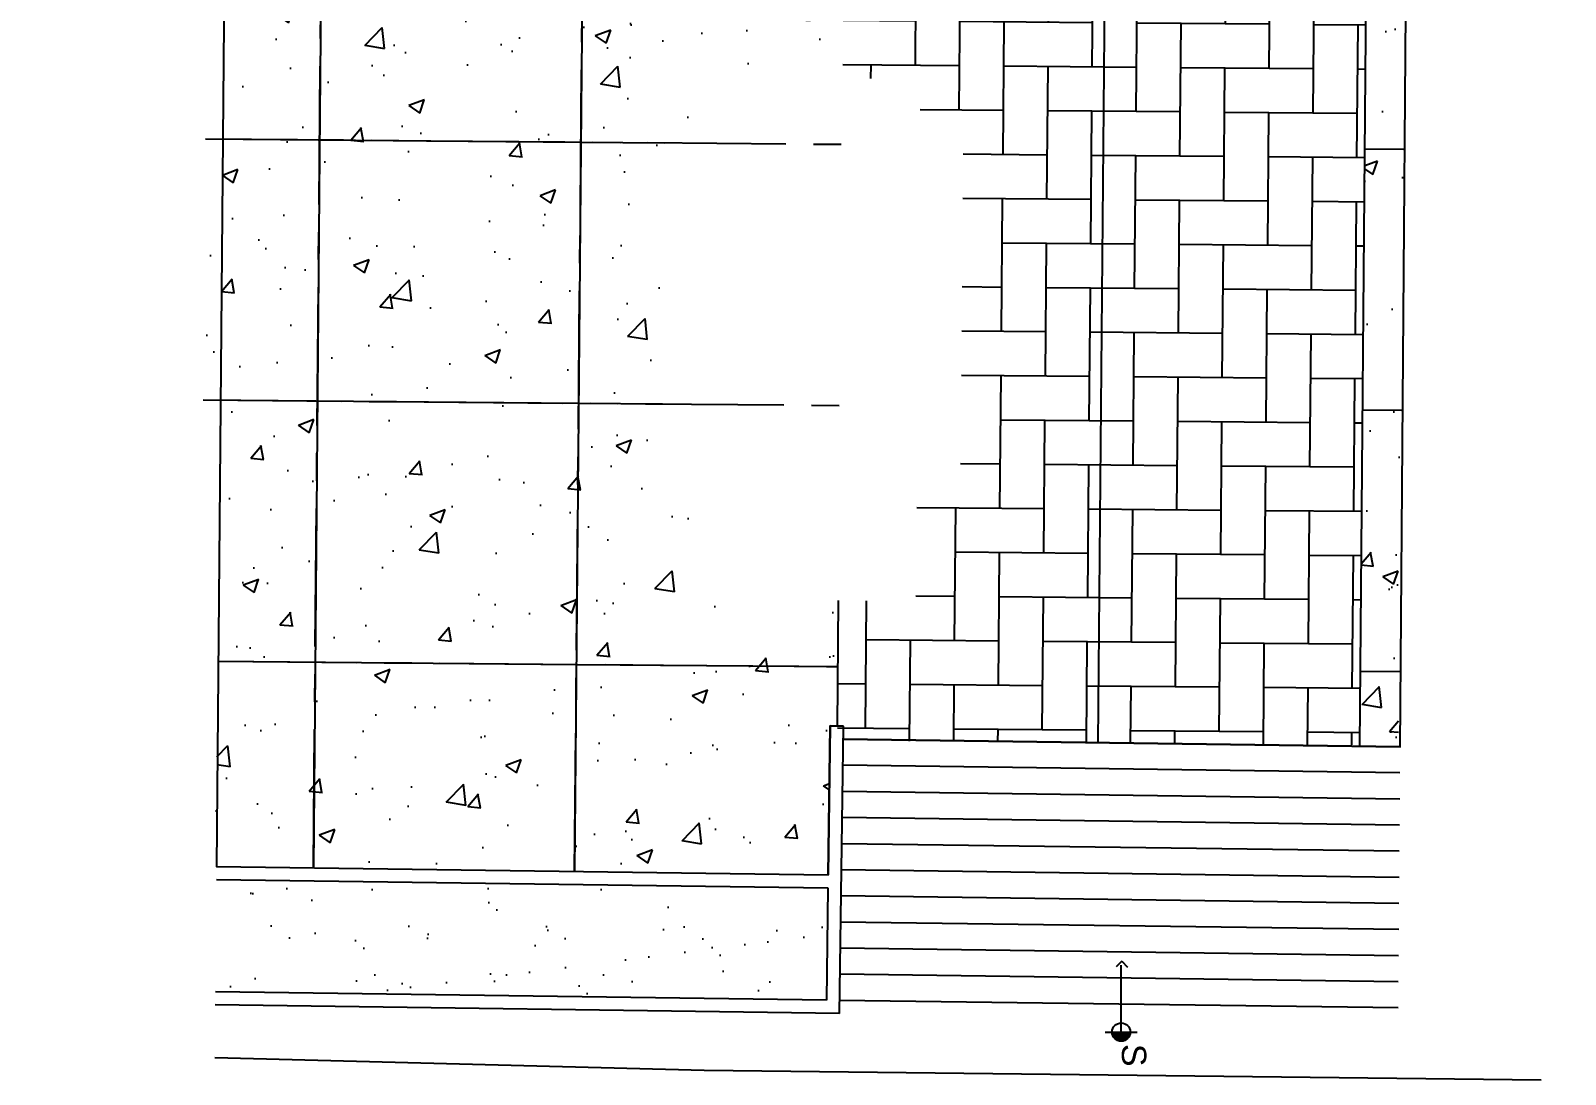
# Model space of a CAD drawing. Header units: millimetres. Extents: x 793 to 3159, y 750 to 2095.
# Drawn here: x 1282.88 to 1300.51, y 952.89 to 964.88 of the extents above; entities that cross this region are included whole.
import ezdxf

# ---------------------------------------------------------------- set-up
doc = ezdxf.new("R2010")
doc.units = ezdxf.units.MM
doc.linetypes.add('CENTER', pattern=[50.8, 31.75, -6.35, 6.35, -6.35])
doc.linetypes.add('CONTINUA', pattern=[0])
for name, color, linetype in [('A-MURO-BAJO', 6, 'Continuous'), ('A-NIVEL', 4, 'Continuous'), ('A-PISO-LIMITE', 42, 'Continuous'), ('A-PISOS', 252, 'Continuous'), ('A-PROY', 252, 'Continuous'), ('A-TEXTO', 2, 'Continuous'), ('A-VEGETACION', 65, 'Continuous')]:
    doc.layers.add(name, color=color, linetype=linetype)
doc.layers.add('JUNTA DE AISLAMIENTO', color=7, linetype='Continuous', true_color=0x22d6dd)
doc.layers.add('JUNTA DE CONTROL', color=7, linetype='Continuous', true_color=0xf43e0b)
doc.styles.add('kobalt', font='arial.ttf', dxfattribs={"height": 0.15})
doc.styles.get("Standard").update_dxf_attribs({"font": 'arial.ttf'})
doc.linetypes.add('RAYACONTX', pattern='A,0.8,["X",Standard,S=0.08,R=0,X=0.025,Y=-0.04],0', length=0.8)
pattern_1 = [(50, (-2174.8441, -711.9263), (1.8218467, -0.1593909), [0.1905, -2.0955]), (355, (-2174.8441, -711.9263), (-0.3524342, 1.9105685), [0.1524, -1.6764058]), (100.451445, (-2174.6923, -711.9396), (1.4694125, 1.7511775), [0.1619001, -1.7809024]), (46.1842, (-2174.844, -711.4183), (2.7107904, -0.4204233), [0.28575, -3.14325]), (96.63556, (-2174.6182, -711.4533), (2.3740413, 2.4742612), [0.2428502, -2.671356]), (351.18415, (-2174.844, -711.4183), (2.3740413, 2.4742612), [0.2285997, -2.5145973]), (21, (-2174.5901, -711.5453), (1.5161439, -1.022652), [0.1905, -2.0955]), (326, (-2174.5901, -711.5453), (0.6180203, 1.8418797), [0.1524, -1.6764]), (71.451445, (-2174.4638, -711.6305), (2.1341642, 0.8192277), [0.1619001, -1.7808994]), (37.5, (-2174.8441, -711.9263), (0.03088603, 0.84555039), [0, -1.65608, 0, -1.7018, 0, -1.68275]), (7.5, (-2174.8441, -711.9263), (0.66819663, 1.00180575), [0, -0.97028, 0, -1.61798, 0, -0.64135]), (327.5, (-2175.4105, -711.9263), (1.35590595, -0.05728744), [0, -0.635, 0, -1.9812, 0, -2.6289]), (317.5, (-2175.6645, -711.9263), (1.4812918, 0.2542649), [0, -0.8255, 0, -1.31572, 0, -1.8669])]

# ---------------------------------------------------------------- blocks, each defined once
blk = doc.blocks.new('A$C15914C01')
at = {"layer": 'A-PISOS', "linetype": 'CONTINUA', "ltscale": 0.5}
h = blk.add_hatch(dxfattribs=at)
h.set_pattern_fill('AR-CONC', color=250, scale=0.01)
h.set_pattern_definition(pattern_1)
h.paths.add_polyline_path([(112.817, -1.002), (103.817, -1.001), (103.817, -4.905), (105.653, -4.905), (105.653, -6.705), (103.817, -6.705), (103.816, -11.058), (105.703, -11.058), (105.703, -23.56), (105.504, -23.561), (105.504, -28.305), (105.717, -28.308), (105.692, -33.526), (112.733, -33.529), (112.738, -31.836), (112.817, -31.836), (112.817, -30.393), (111.279, -30.393), (111.279, -29.243), (110.779, -29.243), (110.779, -24.993), (111.279, -24.993), (111.279, -24.393), (112.817, -24.393), (112.817, -20.935), (111.794, -20.935), (111.794, -12.645), (112.817, -12.645)])
h = blk.add_hatch(dxfattribs=at)
h.set_pattern_fill('AR-HBONE', color=250, scale=0.005, angle=45)
h.set_pattern_definition([(90, (-2174.8441, -711.9263), (-0.508, 0.508), [1.524, -0.508]), (180, (-2174.8441, -711.4183), (-0.508, 0.508), [1.524, -0.508])])
h.paths.add_polyline_path([(112.817, -1.002), (112.817, -12.645), (113.194, -12.645), (113.194, -20.935), (112.817, -20.935), (112.817, -24.393), (113.709, -24.393), (113.709, -24.993), (114.209, -24.993), (114.209, -29.243), (113.709, -29.243), (113.709, -30.393), (112.817, -30.393), (112.82, -32.001), (118.82, -32.001), (118.817, -1.003)])
h.paths.add_polyline_path([(116.886, -5.163), (116.816, -5.205), (116.844, -5.205)], flags=16)
h = blk.add_hatch(dxfattribs=at)
h.set_pattern_fill('AR-CONC', color=250, scale=0.01)
h.set_pattern_definition(pattern_1)
h.paths.add_polyline_path([(118.817, -1.003), (118.817, -5.366), (118.82, -32.017), (119.264, -32.017), (119.269, -9.659), (121.765, -9.658), (121.759, -6.821), (127.817, -6.845), (127.821, -1.003)])
h.paths.add_polyline_path([(118.74, -2.012), (118.196, -1.786), (118.206, -4.15)])
at = {"layer": 'A-PISOS', "color": 250, "linetype": 'CONTINUA', "ltscale": 0.5}
for p, q in [((115.817, -1.002), (115.811, -32.001)), ((118.817, -1.003), (118.817, -32.016)), ((106.817, -5.205), (106.817, -33.515)), ((109.817, -5.205), (109.817, -33.53)), ((105.504, -25.153), (109.817, -25.153)), ((109.817, -25.153), (110.779, -25.153)), ((118.817, -25.153), (119.261, -25.153)), ((105.504, -28.153), (109.817, -28.153)), ((109.817, -28.153), (110.779, -28.153)), ((118.817, -28.153), (119.261, -28.153)), ((112.817, -30.393), (112.817, -31.836)), ((105.703, -31.153), (109.817, -31.153)), ((109.817, -31.153), (112.817, -31.153)), ((118.817, -31.153), (119.282, -31.153))]:
    blk.add_line(p, q, dxfattribs=at)
blk = doc.blocks.new('NIVEL CAMBIO')
at = {"layer": 'A-NIVEL', "linetype": 'CONTINUA'}
h = blk.add_hatch(color=256, dxfattribs=at)
h.dxf.hatch_style = 1
h.paths.add_polyline_path([(0, 0.109, 0.414214), (-0.109, 0, 0.414214), (0, -0.109)])
blk.add_line((0, 0.192), (0, -0.192), dxfattribs=at)
blk.add_circle((0, 0), 0.109, dxfattribs=at)
blk = doc.blocks.new('A$C3E6A45EC')
at = {"layer": 'JUNTA DE CONTROL', "linetype": 'CENTER', "ltscale": 0.05}
for p, q in [((106.77, -33.515), (107.052, -1.003)), ((109.77, -33.556), (110.052, -1.029)), ((105.53, -25.142), (112.843, -25.205)), ((118.842, -25.257), (119.303, -25.261)), ((105.504, -28.142), (112.817, -28.205)), ((118.816, -28.257), (119.279, -28.261)), ((105.677, -31.143), (112.791, -31.205)), ((118.79, -31.257), (119.256, -31.261))]:
    blk.add_line(p, q, dxfattribs=at)

msp = doc.modelspace()

# ---------------------------------------------------------------- hatches: boundary and pattern name
at = {"layer": 'A-VEGETACION', "linetype": 'CONTINUA'}
h = msp.add_hatch(dxfattribs=at)
h.set_pattern_fill('AR-SAND', color=256, scale=0.02, angle=-0.24921)
h.set_pattern_definition([(37.25079, (-1004.4584, 308.7082), (-0.0277429, 0.9789564), [0, -0.77216, 0, -0.8636, 0, -0.8255]), (7.25079, (-1004.4584, 308.7082), (0.90527376, 1.4297262), [0, -0.41656, 0, -0.69596, 0, -0.2667]), (327.25079, (-1005.0832, 308.7109), (1.58198228, -0.00400654), [0, -0.254, 0, -0.9144, 0, -1.1938]), (317.25079, (-1005.0832, 308.711), (1.5290377, 0.4392122), [0, -0.127, 0, -0.59944, 0, -0.6858])])
h.paths.add_polyline_path([(1285.16179, 955.13115), (1285.13184, 953.84071), (1292.02033, 953.74653), (1292.03788, 955.03715)])

# ---------------------------------------------------------------- linework, layer by layer
at = {"layer": 'A-MURO-BAJO', "linetype": 'CONTINUA', "ltscale": 0.5}
for p, q in [((1292.06375, 956.89623, -1.01277), (1292.03999, 955.18713, -1.01277)), ((1292.21373, 956.89418, -1.01277), (1292.06375, 956.89623, -1.01277)), ((1292.21373, 956.89418, -1.01277), (1292.1682, 953.5945, -1.01277)), ((1285.01553, 955.28317, -1.01277), (1292.03999, 955.18713, -1.01277)), ((1285.01421, 955.13317, -1.01277), (1292.03804, 955.03715, -1.01277)), ((1292.03794, 955.03715, -1.01277), (1292.02027, 953.74653, -1.01277)), ((1292.02039, 953.74653, -1.01277), (1285.00291, 953.84247, -1.01277)), ((1292.16833, 953.5945, -1.01277), (1285.0016, 953.69248, -1.01277))]:
    msp.add_line(p, q, dxfattribs=at)
at = {"layer": 'A-NIVEL', "linetype": 'CONTINUA'}
for p, q in [((1295.41398, 954.1941, 293.72089), (1295.3472, 954.12912, 293.72089)), ((1295.40487, 953.38013, 293.72089), (1295.40487, 954.14938, 293.72089)), ((1295.41398, 954.1941, 293.72089), (1295.47895, 954.12732, 293.72089))]:
    msp.add_line(p, q, dxfattribs=at)
at = {"layer": 'A-PISO-LIMITE', "linetype": 'CONTINUA', "ltscale": 0.5}
for p, q in [((1290.61769, 952.93892, 293.4139), (1284.99626, 953.08299, -292.89587)), ((1300.22831, 952.82865, 293.48989), (1290.61769, 952.93892, 293.4139))]:
    msp.add_line(p, q, dxfattribs=at)
at = {"layer": 'A-PROY', "linetype": 'CONTINUA', "ltscale": 0.5}
for p, q in [((1298.60794, 956.65675, -1.01277), (1292.21164, 956.7442, -1.01277)), ((1298.60564, 956.35676, -1.01277), (1292.2075, 956.44423, -1.01277)), ((1298.60333, 956.05676, -1.01277), (1292.20336, 956.14426, -1.01277)), ((1298.60103, 955.75676, -1.01277), (1292.19923, 955.84428, -1.01277)), ((1298.59872, 955.45677, -1.01277), (1292.19509, 955.54431, -1.01277)), ((1298.59642, 955.15677, -1.01277), (1292.19095, 955.24434, -1.01277)), ((1298.59411, 954.85677, -1.01277), (1292.18681, 954.94437, -1.01277)), ((1298.59181, 954.55678, -1.01277), (1292.18267, 954.6444, -1.01277)), ((1298.58951, 954.25678, -1.01277), (1292.17853, 954.34443, -1.01277)), ((1298.5872, 953.95678, -1.01277), (1292.17439, 954.04446, -1.01277)), ((1298.5849, 953.65679, -1.01277), (1292.17025, 953.74448, -1.01277))]:
    msp.add_line(p, q, dxfattribs=at)
at = {"layer": 'JUNTA DE AISLAMIENTO', "linetype": 'RAYACONTX', "elevation": 293.72089}
msp.add_lwpolyline([(1266.31569, 977.89863), (1285.20956, 977.73436), (1285.01553, 955.28317), (1292.03999, 955.18713), (1292.06336, 956.89624), (1292.21373, 956.89418), (1292.21168, 956.7442), (1298.60727, 956.65676), (1298.77973, 979.02143), (1301.27954, 978.98726), (1301.30139, 981.83144), (1310.59803, 981.70436), (1310.56988, 979.64509), (1316.50355, 979.56398), (1316.53188, 981.63629), (1328.77422, 981.46752)], dxfattribs=at)

# ---------------------------------------------------------------- block references
at = {"layer": 'A-NIVEL', "linetype": 'CONTINUA', "xscale": 0.9600000000000004, "yscale": 0.9600000000000004, "zscale": 0.9600000000000004, "rotation": 89.99999999998374}
msp.add_blockref('NIVEL CAMBIO', (1295.40487, 953.38013, 293.72089), dxfattribs=at)
at = {"layer": 'A-TEXTO', "linetype": 'CONTINUA', "ltscale": 0.5}
msp.add_blockref('A$C3E6A45EC', (1179.3582, 988.78314, 293.72089), dxfattribs=at)
at = {"layer": 'JUNTA DE CONTROL', "linetype": 'CENTER', "ltscale": 0.05, "rotation": 359.5035917933524}
msp.add_blockref('A$C15914C01', (1179.60612, 989.70753, 293.72089), dxfattribs=at)

# ---------------------------------------------------------------- texts
at = {"layer": 'A-TEXTO', "insert": (1295.69135, 953.27847, 293.72089), "char_height": 0.28, "width": 0.325507, "attachment_point": 1, "rotation": 270.535041, "style": 'kobalt'}
msp.add_mtext('\\pxqc;S', dxfattribs=at)

doc.saveas('drawing.dxf')
